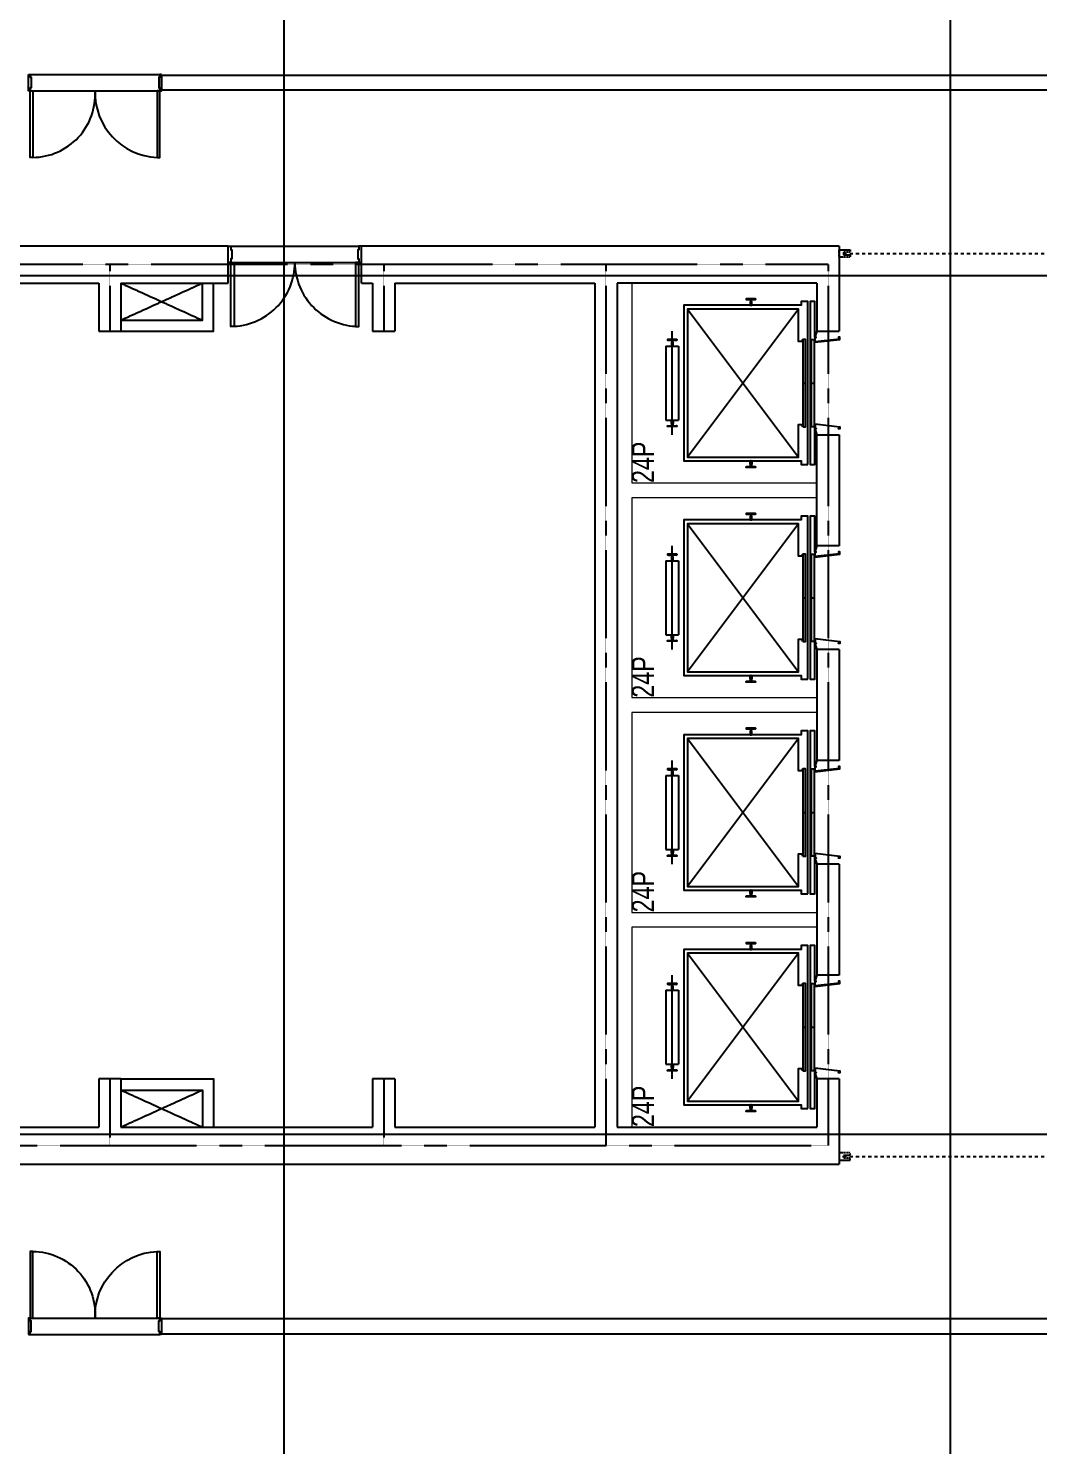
# Model space of a CAD drawing. Header units: millimetres. Extents: x -179076 to 173472, y -18667 to 271134.
# Drawn here: x -135237 to -121593, y 193713 to 212859 of the extents above; entities that cross this region are included whole.
import ezdxf
from ezdxf.enums import TextEntityAlignment as Align

# ---------------------------------------------------------------- set-up
doc = ezdxf.new("R2010")
doc.units = ezdxf.units.MM
for name, pattern in [('X-CORE_21F$0$18$0$STYLE_19', [0.83328, 0.41656, -0.41672]), ('X-CORE_21F$0$CENTER2', [1.125, 0.75, -0.125, 0.125, -0.125]), ('X-CORE_21F$0$HID', [1.5, 1, -0.5]), ('X-GRID_5~ROOF$0$CENTER2', [1.125, 0.75, -0.125, 0.125, -0.125]), ('X-INT-OFFICE-21F$0$CEN', [62, 60, -1, 0, -1])]:
    doc.linetypes.add(name, pattern=pattern)
doc.layers.get('0').update_dxf_attribs({"lineweight": 20})
doc.layers.get('Defpoints').update_dxf_attribs({"color": 151, "lineweight": 9})
for name, color, linetype in [('X-CORE_21F$0$A-CEN2', 8, 'X-CORE_21F$0$CENTER2'), ('X-CORE_21F$0$A-CON', 2, 'Continuous'), ('X-CORE_21F$0$A-DOOR', 4, 'Continuous'), ('X-CORE_21F$0$A-ELE4', 8, 'Continuous'), ('X-CORE_21F$0$A-ELEV', 5, 'Continuous'), ('X-CORE_21F$0$A-HID2', 9, 'X-CORE_21F$0$HID'), ('X-CORE_21F$0$X-CORE_21F$0$A-DOOR', 4, 'Continuous'), ('X-CORE_21F$0$X-CORE_21F$0$A-DOORF', 9, 'Continuous'), ('X-GRID_5~ROOF$0$A-CEN1', 1, 'X-GRID_5~ROOF$0$CENTER2'), ('X-INT-OFFICE-21F$0$A-DOOR', 4, 'Continuous'), ('X-INT-OFFICE-21F$0$A-DOORF', 9, 'Continuous'), ('X-INT-OFFICE-21F$0$A-ELE4', 8, 'Continuous'), ('X-INT-OFFICE-21F$0$A-OPEN1', 1, 'X-INT-OFFICE-21F$0$CEN'), ('X-INT-OFFICE-21F$0$A-WALD', 7, 'Continuous'), ('X-INT-OFFICE-21F$0$X-INT-OFFICE-22~35F$0$A-WALD', 7, 'Continuous')]:
    doc.layers.add(name, color=color, linetype=linetype)
doc.styles.add('X-CORE_21F$0$X-CORE_6~19F$0$평면도$0$X-PLAN_1F$0$돋움', font='')
doc.styles.get('X-CORE_21F$0$X-CORE_6~19F$0$평면도$0$X-PLAN_1F$0$돋움').set_extended_font_data('Dotum')

# ---------------------------------------------------------------- blocks, each defined once
blk = doc.blocks.new('X-INT-OFFICE-21F$0$DOOR_2400')
at = {"layer": 'X-INT-OFFICE-21F$0$A-DOOR'}
for points in [[(41794, 101558), (41794, 101523), (41844, 101523), (41844, 101508), (42038, 101508), (42038, 101523), (42088, 101523), (42088, 101558)], [(42088, 101523), (42088, 101478), (43288, 101478), (43288, 101523)], [(41794, 99158), (41794, 99193), (41844, 99193), (41844, 99208), (42038, 99208), (42038, 99193), (42088, 99193), (42088, 99158)], [(42088, 99193), (42088, 99238), (43288, 99238), (43288, 99193)]]:
    blk.add_lwpolyline(points, close=True, dxfattribs=at)
at = {"layer": 'X-INT-OFFICE-21F$0$A-DOORF'}
for centre, radius, start, end in [((42121, 101526), 1168, 268.3863, 357.6653), ((42157, 99230), 1131, 0.4286, 93.5198)]:
    blk.add_arc(centre, radius, start, end, dxfattribs=at)
at = {"layer": 'X-INT-OFFICE-21F$0$A-ELE4'}
for p, q in [((41794, 99193), (41794, 101523)), ((42088, 99193), (42088, 101523))]:
    blk.add_line(p, q, dxfattribs=at)
blk = doc.blocks.new('X-CORE_21F$0$X-CORE_6~19F$0$20P-210-11009')
at = {"layer": 'Defpoints'}
blk.add_lwpolyline([(2050, -300), (2050, 0), (2700, 0), (2700, 2500), (0, 2500), (0, 0), (650, 0), (650, -300)], dxfattribs=at)
at = {"layer": 'X-CORE_21F$0$A-DOOR'}
for points in [[(735, 25), (735, 10), (730, 10), (730, 30), (800, 30), (760, -310), (730, -310), (730, -290), (735, -290), (735, -305), (756, -305), (794, 25)], [(1965, 25), (1965, 10), (1970, 10), (1970, 30), (1900, 30), (1940, -310), (1970, -310), (1970, -290), (1965, -290), (1965, -305), (1944, -305), (1906, 25)]]:
    blk.add_lwpolyline(points, close=True, dxfattribs=at)
at = {"layer": 'X-CORE_21F$0$A-ELEV'}
for p, q in [((650, 1954), (2050, 1954)), ((850, 2039), (850, 1869)), ((1850, 2039), (850, 2039)), ((850, 2039), (850, 1869)), ((1850, 2039), (1850, 1869)), ((2350, 1749), (350, 249)), ((2350, 249), (350, 1749)), ((773, 1907), (772, 1897)), ((1850, 1869), (850, 1869)), ((1927, 1907), (1928, 1897)), ((300, 886), (300, 898)), ((300, 898), (300, 886)), ((2477, 845), (2478, 835)), ((1350, 189), (1350, 154)), ((1350, 72), (1350, 37))]:
    blk.add_line(p, q, dxfattribs=at)
for points in [[(761, 1890), (765, 1890), (761, 1890), (761, 2018), (765, 2018, -0.397026), (772, 2011), (773, 2001), (775, 1968, 0.397088), (782, 1961), (800, 1961, 0.414214), (804, 1965), (847, 1965, -0.414214), (850, 1963), (850, 1945, -0.414214), (847, 1943), (804, 1943, 0.414214), (800, 1947), (782, 1947, 0.397073), (775, 1940), (772, 1897, -0.397026), (765, 1890, 0.397026), (772, 1897, -0.397026), (765, 1890)], [(1939, 1890), (1935, 1890), (1939, 1890), (1939, 2018), (1935, 2018, 0.397026), (1928, 2011), (1927, 2001), (1925, 1968, -0.397088), (1918, 1961), (1900, 1961, -0.414214), (1896, 1965), (1853, 1965, 0.414214), (1850, 1963), (1850, 1945, 0.414214), (1853, 1943), (1896, 1943, -0.414214), (1900, 1947), (1918, 1947, -0.397073), (1925, 1940), (1928, 1897, 0.397026), (1935, 1890, -0.397026), (1928, 1897, 0.397026), (1935, 1890)], [(211, 828), (215, 828), (211, 828), (211, 956), (215, 956, -0.397026), (222, 949), (223, 939), (225, 906, 0.397088), (232, 899), (250, 899, 0.414214), (254, 903), (297, 903, -0.414214), (300, 901), (300, 883, -0.414214), (297, 881), (254, 881, 0.414214), (250, 885), (232, 885, 0.397073), (225, 878), (222, 835, -0.397026), (215, 828, 0.397026), (222, 835, -0.397026), (215, 828)], [(2489, 828), (2485, 828), (2489, 828), (2489, 956), (2485, 956, 0.397026), (2478, 949), (2477, 939), (2475, 906, -0.397088), (2468, 899), (2450, 899, -0.414214), (2446, 903), (2403, 903, 0.414214), (2400, 901), (2400, 883, 0.414214), (2403, 881), (2446, 881, -0.414214), (2450, 885), (2468, 885, -0.397073), (2475, 878), (2478, 835, 0.397026), (2485, 828, -0.397026), (2478, 835, 0.397026), (2485, 828)]]:
    blk.add_lwpolyline(points, format="xyb", dxfattribs=at)
for points in [[(250, 122), (2450, 122), (2450, 212), (2400, 212), (2400, 1799), (300, 1799), (300, 212), (250, 212)], [(760, 189), (760, 154), (1940, 154), (1940, 189)], [(760, 72), (1940, 72), (1940, 37), (760, 37)]]:
    blk.add_lwpolyline(points, close=True, dxfattribs=at)
for points in [[(1940, 199), (1910, 199), (1910, 249), (2350, 249), (2350, 1749), (350, 1749), (350, 249), (790, 249), (790, 199), (760, 199)], [(2050, 0), (1970, 30), (2450, 30), (2450, 92), (250, 92), (250, 30), (730, 30), (650, 0)]]:
    blk.add_lwpolyline(points, dxfattribs=at)
at = {"layer": 'Defpoints', "style": 'X-CORE_21F$0$X-CORE_6~19F$0$평면도$0$X-PLAN_1F$0$돋움', "width": 0.8}
blk.add_text('24P', height=300, dxfattribs=at).set_placement((0, 2500), align=Align.TOP_LEFT)
blk = doc.blocks.new('X-CORE_21F$0$X-CORE_21F$0$DOOR_DOUBLE-1')
at = {"layer": 'X-CORE_21F$0$A-ELE4'}
for p, q in [((865, 220), (-865, 220)), ((865, 0), (-865, 0))]:
    blk.add_line(p, q, dxfattribs=at)
at = {"layer": 'X-CORE_21F$0$X-CORE_21F$0$A-DOOR'}
for points in [[(-865, 220), (-820, 220), (-820, 1085), (-865, 1085)], [(865, 220), (820, 220), (820, 1085), (865, 1085)], [(-900, 0), (-865, 0), (-865, 50), (-850, 50), (-850, 170), (-865, 170), (-865, 220), (-900, 220)], [(900, 0), (865, 0), (865, 50), (850, 50), (850, 170), (865, 170), (865, 220), (900, 220)]]:
    blk.add_lwpolyline(points, close=True, dxfattribs=at)
at = {"layer": 'X-CORE_21F$0$X-CORE_21F$0$A-DOORF'}
for centre, start, end in [((-865, 220), 359.9893, 90.0107), ((865, 220), 89.9893, 180.0107)]:
    blk.add_arc(centre, 865, start, end, dxfattribs=at)

msp = doc.modelspace()

# ---------------------------------------------------------------- linework, layer by layer
at = {"layer": 'X-CORE_21F$0$A-CEN2'}
for p, q in [((-124437.3, 209667.5), (-145937.3, 209667.5)), ((-134137.3, 209667.5), (-134137.3, 208767.5)), ((-130437.3, 209667.5), (-130437.3, 208767.5)), ((-127437.3, 209667.5), (-127437.3, 197767.5)), ((-124437.3, 209667.5), (-124437.3, 197767.5)), ((-134137.3, 198667.5), (-134137.3, 197767.5)), ((-130437.3, 198667.5), (-130437.3, 197767.5)), ((-145937.3, 197767.5), (-124437.3, 197767.5))]:
    msp.add_line(p, q, dxfattribs=at)
at = {"layer": 'X-CORE_21F$0$A-CON', "ltscale": 10}
for p, q in [((-132537.3, 209917.5), (-138236.2, 209917.5)), ((-132537.3, 209417.5), (-132537.3, 209917.5)), ((-124287.3, 209917.5), (-130737.3, 209917.5)), ((-130737.3, 209417.5), (-130737.3, 209917.5)), ((-124287.3, 209917.5), (-124287.3, 208767.5)), ((-136987.3, 209417.5), (-134287.3, 209417.5)), ((-134287.3, 209417.5), (-134287.3, 208767.5)), ((-133987.3, 209417.5), (-132537.3, 209417.5)), ((-133987.3, 209417.5), (-133987.3, 208767.5)), ((-130737.3, 209417.5), (-130587.3, 209417.5)), ((-130587.3, 209417.5), (-130587.3, 208767.5)), ((-130287.3, 209417.5), (-127587.3, 209417.5)), ((-130287.3, 209417.5), (-130287.3, 208767.5)), ((-127587.3, 209417.5), (-127587.3, 198017.5)), ((-127287.3, 209417.5), (-127287.3, 198017.5)), ((-124587.3, 209417.5), (-127287.3, 209417.5)), ((-124587.3, 209417.5), (-124587.3, 208767.5)), ((-134287.3, 208767.5), (-133987.3, 208767.5)), ((-130587.3, 208767.5), (-130287.3, 208767.5)), ((-124587.3, 208767.5), (-124287.3, 208767.5)), ((-124587.3, 205867.5), (-124587.3, 207367.5)), ((-124587.3, 207367.5), (-124287.3, 207367.5)), ((-124287.3, 207367.5), (-124287.3, 205867.5)), ((-124287.3, 205867.5), (-124587.3, 205867.5)), ((-124287.3, 204467.5), (-124587.3, 204467.5)), ((-124587.3, 204467.5), (-124587.3, 202967.5)), ((-124287.3, 204467.5), (-124287.3, 202967.5)), ((-124287.3, 202967.5), (-124587.3, 202967.5)), ((-124287.3, 201567.5), (-124587.3, 201567.5)), ((-124587.3, 201567.5), (-124587.3, 200067.5)), ((-124287.3, 201567.5), (-124287.3, 200067.5)), ((-124287.3, 200067.5), (-124587.3, 200067.5)), ((-134287.3, 198667.5), (-134287.3, 198017.5)), ((-133987.3, 198667.5), (-134287.3, 198667.5)), ((-133987.3, 198667.5), (-133987.3, 198017.5)), ((-130587.3, 198667.5), (-130587.3, 198017.5)), ((-130287.3, 198667.5), (-130587.3, 198667.5)), ((-130287.3, 198667.5), (-130287.3, 198017.5)), ((-124287.3, 198667.5), (-124587.3, 198667.5)), ((-124587.3, 198667.5), (-124587.3, 198017.5)), ((-124287.3, 198667.5), (-124287.3, 197517.5)), ((-136987.3, 198017.5), (-134287.3, 198017.5)), ((-133987.3, 198017.5), (-130587.3, 198017.5)), ((-130287.3, 198017.5), (-127587.3, 198017.5)), ((-127287.3, 198017.5), (-124587.3, 198017.5)), ((-137787.3, 197517.5), (-124287.3, 197517.5))]:
    msp.add_line(p, q, dxfattribs=at)
at = {"layer": 'X-CORE_21F$0$A-HID2', "linetype": 'X-CORE_21F$0$18$0$STYLE_19'}
for points in [[(-124137.3, 209837.5), (-124227.3, 209837.5), (-124227.3, 209797.5), (-124137.3, 209797.5), (-124137.3, 209767.5), (-124287.3, 209767.5), (-124287.3, 209867.5), (-124137.3, 209867.5), (-124137.3, 209837.5)], [(-124137.3, 197597.5), (-124227.3, 197597.5), (-124227.3, 197637.5), (-124137.3, 197637.5), (-124137.3, 197667.5), (-124287.3, 197667.5), (-124287.3, 197567.5), (-124137.3, 197567.5), (-124137.3, 197597.5)]]:
    msp.add_lwpolyline(points, dxfattribs=at)
at = {"layer": 'X-CORE_21F$0$A-HID2', "linetype": 'X-CORE_21F$0$18$0$STYLE_19', "ltscale": 100}
for points in [[(-124227.3, 209817.5), (-120947.3, 209817.5)], [(-124227.3, 197617.5), (-120947.3, 197617.5)]]:
    msp.add_lwpolyline(points, dxfattribs=at)
at = {"layer": 'X-GRID_5~ROOF$0$A-CEN1', "ltscale": 10}
for p, q in [((-131787.3, 231767.5), (-131787.3, 175767.5)), ((-122787.3, 231767.5), (-122787.3, 175767.5))]:
    msp.add_line(p, q, dxfattribs=at)
for points in [[(-93987.3, 209517.5), (-163987.3, 209517.5)], [(-93987.3, 197917.5), (-163987.3, 197917.5)]]:
    msp.add_lwpolyline(points, dxfattribs=at)
at = {"layer": 'X-INT-OFFICE-21F$0$A-OPEN1'}
for p, q in [((-133987.3, 209417.5), (-132887.3, 208917.5)), ((-133987.3, 208917.5), (-132887.3, 209417.5)), ((-133987.3, 198517.5), (-132887.3, 198017.5)), ((-133987.3, 198017.5), (-132887.3, 198517.5))]:
    msp.add_line(p, q, dxfattribs=at)
at = {"layer": 'X-INT-OFFICE-21F$0$A-WALD'}
for p, q in [((-133437.3, 212225.9), (-119937.3, 212225.9)), ((-133437.3, 212225.9), (-133437.3, 212025.9)), ((-119937.3, 212025.9), (-133437.3, 212025.9)), ((-119937.3, 195425.9), (-133437.3, 195425.9)), ((-133437.3, 195425.9), (-133437.3, 195225.9)), ((-133437.3, 195225.9), (-119937.3, 195225.9))]:
    msp.add_line(p, q, dxfattribs=at)
at = {"layer": 'X-INT-OFFICE-21F$0$X-INT-OFFICE-22~35F$0$A-WALD'}
for points in [[(-133987.3, 208917.5), (-132887.3, 208917.5), (-132887.3, 209417.5)], [(-133987.3, 208767.5), (-132737.3, 208767.5), (-132737.3, 209417.5)], [(-133987.3, 198667.5), (-132737.3, 198667.5), (-132737.3, 198017.5)], [(-133987.3, 198517.5), (-132887.3, 198517.5), (-132887.3, 198017.5)]]:
    msp.add_lwpolyline(points, dxfattribs=at)

# ---------------------------------------------------------------- block references
at = {"yscale": 0.7499999999999954, "zscale": 0.7499999999999954, "rotation": 270}
for p, xscale in [((-209605.9, 243581.6), 0.7499999999999954), ((-209605.9, 163870.2), -0.7499999999999954)]:
    msp.add_blockref('X-INT-OFFICE-21F$0$DOOR_2400', p, dxfattribs=dict(at, xscale=xscale))
at = {"rotation": 90}
for p in [(-124587.3, 206717.5), (-124587.3, 203817.5), (-124587.3, 200917.5), (-124587.3, 198017.5)]:
    msp.add_blockref('X-CORE_21F$0$X-CORE_6~19F$0$20P-210-11009', p, dxfattribs=at)
at = {"layer": 'X-CORE_21F$0$X-CORE_21F$0$A-DOOR', "rotation": 180}
msp.add_blockref('X-CORE_21F$0$X-CORE_21F$0$DOOR_DOUBLE-1', (-131637.3, 209917.5), dxfattribs=at)

doc.saveas('drawing.dxf')
